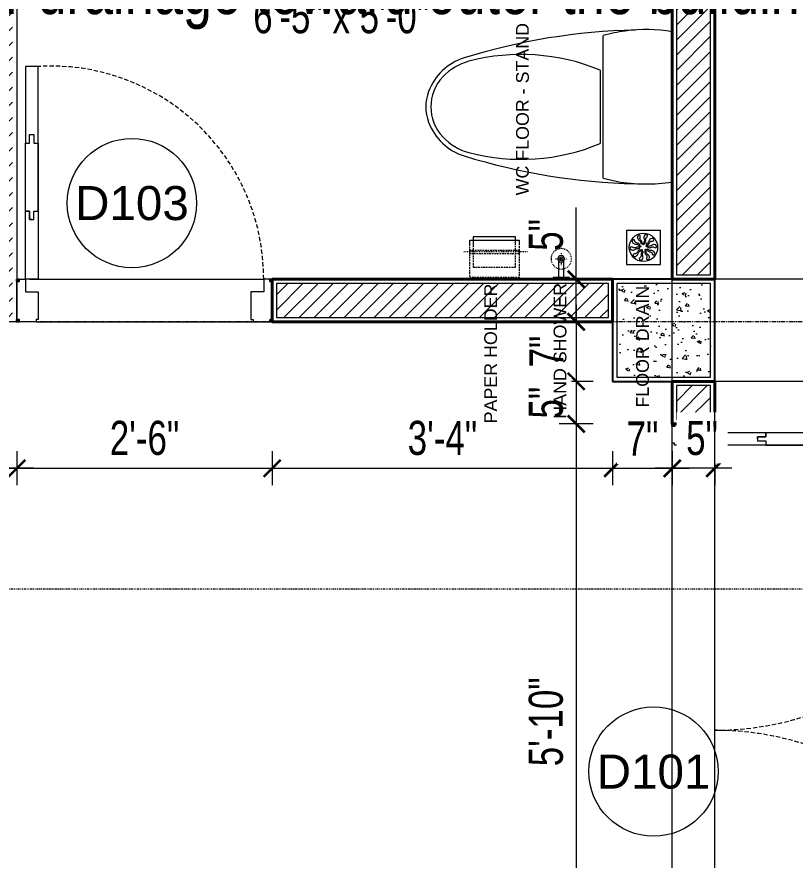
# Model space of a CAD drawing. Header units: inches. Extents: x 735 to 7643, y 526 to 1733.
# Drawn here: x 6987.2 to 7078.7, y 1233.8 to 1332.9 of the extents above; entities that cross this region are included whole.
import ezdxf
from ezdxf.enums import TextEntityAlignment as Align

# ---------------------------------------------------------------- set-up
doc = ezdxf.new("R2010")
doc.units = ezdxf.units.IN
doc.header["$MEASUREMENT"] = 0
for name, pattern in [('ACAD_ISO12W100', [21, 12, -3, 0, -3, 0, -3]), ('CENTER', [2, 1.25, -0.25, 0.25, -0.25]), ('DASH', [0.35, 0.25, -0.1]), ('DASHED', [0.75, 0.5, -0.25]), ('PHANTOMX2', [5, 2.5, -0.5, 0.5, -0.5, 0.5, -0.5])]:
    doc.linetypes.add(name, pattern=pattern)
doc.layers.add('COLLUM', color=1, linetype='Continuous')
doc.layers.add('FREE-TEXT', color=7, linetype='Continuous')
for name, color, linetype, lineweight in [('dim-8', 18, 'Continuous', 15), ('Dimension', 22, 'Continuous', 13), ('DOOR', 115, 'Continuous', 15), ('Elevation Marker', 252, 'Continuous', 15), ('grid', 9, 'Continuous', 13), ('HACTH', 8, 'Continuous', 9), ('I-ANNO-LEGN', 7, 'Continuous', 15), ('I-DOOR-IDEN-N', 7, 'Continuous', 15), ('I-WC----EXST', 7, 'Continuous', 15), ('I-WC----N', 7, 'Continuous', 15), ('Parapet', 6, 'Continuous', 15), ('Plaster Line', 5, 'Continuous', 15), ('Stair', 86, 'Continuous', 18), ('Sunshed', 5, 'Continuous', 15), ('Text-02', 253, 'Continuous', 15), ('wall 05', 3, 'Continuous', 40)]:
    doc.layers.add(name, color=color, linetype=linetype, lineweight=lineweight)
doc.styles.add('Arial', font='arial.ttf')
doc.styles.get("Standard").update_dxf_attribs({"font": 'isocp3.shx'})
doc.styles.add('Swiss721', font='swisscl.ttf')
doc.dimstyles.new('DIM08', dxfattribs={"dimtxt": 8, "dimasz": 4, "dimexe": 4, "dimexo": 0, "dimgap": 3, "dimtad": 1, "dimdec": 1, "dimzin": 3, "dimdsep": 46, "dimlunit": 4, "dimtxsty": 'Swiss721', "dimblk": 'ARCHTICK', "dimcen": 0, "dimdle": 4, "dimclrd": 256, "dimclre": 256, "dimclrt": 256, "dimadec": 0, "dimazin": 0, "dimtfac": 1, "dimtdec": 1, "dimtofl": 0, "dimtmove": 0, "dimatfit": 3, "dimldrblk": 'ARCHTICK', "dimfxl": 4, "dimfxlon": 1, "dimtfill": 1, "dimtolj": 1, "dimtzin": 0, "dimlwd": 9, "dimlwe": 9, "dimarcsym": 0})
doc.dimstyles.get("Standard").update_dxf_attribs({"dimtxt": 2, "dimasz": 3, "dimexe": 2, "dimexo": 2, "dimgap": 1, "dimtad": 0, "dimtih": 1, "dimtoh": 1, "dimdec": 1, "dimzin": 0, "dimdsep": 46, "dimtxsty": 'Standard', "dimcen": 0, "dimclrd": 256, "dimclre": 256, "dimclrt": 256, "dimadec": 1, "dimazin": 0, "dimtfac": 1, "dimtdec": 1, "dimtofl": 0, "dimtmove": 0, "dimatfit": 3, "dimfxl": 1, "dimtolj": 1, "dimtzin": 0, "dimlwd": -1, "dimlwe": -1, "dimarcsym": 0})

# ---------------------------------------------------------------- blocks, each defined once
blk = doc.blocks.new('A$C0AFB10A6')
at = {"layer": 'Defpoints'}
for points in [[(0.25, 72), (0.25, 71.75), (0, 71.75), (0, 72)], [(5, 72), (5, 71.75), (4.75, 71.75), (4.75, 72)], [(0.25, 0), (0.25, 0.25), (0, 0.25), (0, 0)], [(5, 0), (5, 0.25), (4.75, 0.25), (4.75, 0)]]:
    blk.add_lwpolyline(points, close=True, dxfattribs=at)
at = {"layer": 'DOOR'}
for points in [[(5, 71), (3.5, 71), (3.5, 69.5), (0.25, 69.5), (0.25, 69.75), (0, 69.75), (0, 71.75), (0.25, 71.75), (0.25, 72), (4.75, 72), (4.75, 71.75), (5, 71.75), (5, 71)], [(10, 70.25), (10, 70), (11, 70), (11, 69.5), (5, 69.5), (5, 71), (11, 71), (11, 70.5), (10, 70.5), (10, 70.25), (10, 70.5), (11, 70.5), (11, 71), (32, 71), (32, 70.5), (33, 70.5), (33, 70), (32, 70), (32, 69.5), (11, 69.5), (40, 69.5), (40, 70), (35.986, 70.5), (35.986, 71), (32, 71)], [(5, 1), (3.5, 1), (3.5, 2.5), (0.25, 2.5), (0.25, 2.25), (0, 2.25), (0, 0.25), (0.25, 0.25), (0.25, 0), (4.75, 0), (4.75, 0.25), (5, 0.25), (5, 1)], [(10, 1.75), (10, 1.5), (11, 1.5), (11, 1), (5, 1), (5, 2.5), (11, 2.5), (11, 2), (10, 2), (10, 1.75), (10, 2), (11, 2), (11, 2.5), (32, 2.5), (32, 2), (33, 2), (33, 1.5), (32, 1.5), (32, 1), (11, 1), (40, 1), (40, 1.5), (35.986, 2), (35.986, 2.5), (32, 2.5)]]:
    blk.add_lwpolyline(points, dxfattribs=at)
at = {"layer": 'DOOR', "linetype": 'DASHED', "lineweight": 0}
for centre, start, end in [((4.977, 71.058), 270.03801, 357.45308), ((4.977, 0.942), 2.54692, 89.96199)]:
    blk.add_arc(centre, 35.058, start, end, dxfattribs=at)
at = {"layer": 'HACTH', "lineweight": 0, "ltscale": 10}
for p, q in [((5, 1), (5, 71)), ((0, 1.033), (0, 69.75))]:
    blk.add_line(p, q, dxfattribs=at)
blk = doc.blocks.new('_ArchTick')
at = {"color": 0, "linetype": 'ByBlock', "const_width": 0.15}
blk.add_lwpolyline([(-0.5, -0.5), (0.5, 0.5)], dxfattribs=at)
blk = doc.blocks.new('*D285')
at = {"layer": 'Defpoints', "color": 0, "transparency": 16777216}
for p in [(6987.232, 1297.085), (6933.232, 1290.085), (6933.232, 1279.87)]:
    blk.add_point(p, dxfattribs=at)
at = {"layer": 'Dimension', "lineweight": 9, "transparency": 16777216}
for p, q in [((6933.232, 1281.87), (6933.232, 1277.87)), ((6987.232, 1281.87), (6987.232, 1277.87)), ((6989.232, 1279.87), (6931.232, 1279.87))]:
    blk.add_line(p, q, dxfattribs=at)
at = {"layer": 'Dimension', "lineweight": 9, "transparency": 16777216, "xscale": 2, "yscale": 2, "zscale": 2, "rotation": 180}
blk.add_blockref('_ArchTick', (6933.232, 1279.87), dxfattribs=at)
at = {"layer": 'Dimension', "lineweight": 9, "transparency": 16777216, "xscale": 2, "yscale": 2, "zscale": 2}
blk.add_blockref('_ArchTick', (6987.232, 1279.87), dxfattribs=at)
at = {"layer": 'Dimension', "transparency": 16777216, "insert": (6960.232, 1283.418), "char_height": 4, "attachment_point": 5, "style": 'Swiss721', "bg_fill": 3, "box_fill_scale": 1.25, "bg_fill_color": 256, "bg_fill_true_color": 13158600, "bg_fill_transparency": 0}
blk.add_mtext('\\A1;4\'-6"', dxfattribs=at)
blk = doc.blocks.new('*D287')
at = {"layer": 'Defpoints', "color": 0, "transparency": 16777216}
for p in [(6987.232, 1297.085), (7017.232, 1297.085), (7017.232, 1279.87)]:
    blk.add_point(p, dxfattribs=at)
at = {"layer": 'Dimension', "lineweight": 9, "transparency": 16777216}
for p, q in [((6987.232, 1281.87), (6987.232, 1277.87)), ((7017.232, 1281.87), (7017.232, 1277.87)), ((6985.232, 1279.87), (7019.232, 1279.87))]:
    blk.add_line(p, q, dxfattribs=at)
at = {"layer": 'Dimension', "lineweight": 9, "transparency": 16777216, "xscale": 2, "yscale": 2, "zscale": 2, "rotation": 180}
blk.add_blockref('_ArchTick', (6987.232, 1279.87), dxfattribs=at)
at = {"layer": 'Dimension', "lineweight": 9, "transparency": 16777216, "xscale": 2, "yscale": 2, "zscale": 2}
blk.add_blockref('_ArchTick', (7017.232, 1279.87), dxfattribs=at)
at = {"layer": 'Dimension', "transparency": 16777216, "insert": (7002.232, 1283.418), "char_height": 4, "attachment_point": 5, "style": 'Swiss721', "bg_fill": 3, "box_fill_scale": 1.25, "bg_fill_color": 256, "bg_fill_true_color": 13158600, "bg_fill_transparency": 0}
blk.add_mtext('\\A1;2\'-6"', dxfattribs=at)
blk = doc.blocks.new('*D288')
at = {"layer": 'Defpoints', "color": 0, "transparency": 16777216}
for p in [(7017.232, 1297.085), (7057.232, 1290.085), (7057.232, 1279.87)]:
    blk.add_point(p, dxfattribs=at)
at = {"layer": 'Dimension', "lineweight": 9, "transparency": 16777216}
for p, q in [((7017.232, 1281.87), (7017.232, 1277.87)), ((7057.232, 1281.87), (7057.232, 1277.87)), ((7015.232, 1279.87), (7059.232, 1279.87))]:
    blk.add_line(p, q, dxfattribs=at)
at = {"layer": 'Dimension', "lineweight": 9, "transparency": 16777216, "xscale": 2, "yscale": 2, "zscale": 2, "rotation": 180}
blk.add_blockref('_ArchTick', (7017.232, 1279.87), dxfattribs=at)
at = {"layer": 'Dimension', "lineweight": 9, "transparency": 16777216, "xscale": 2, "yscale": 2, "zscale": 2}
blk.add_blockref('_ArchTick', (7057.232, 1279.87), dxfattribs=at)
at = {"layer": 'Dimension', "transparency": 16777216, "insert": (7037.232, 1283.418), "char_height": 4, "attachment_point": 5, "style": 'Swiss721', "bg_fill": 3, "box_fill_scale": 1.25, "bg_fill_color": 256, "bg_fill_true_color": 13158600, "bg_fill_transparency": 0}
blk.add_mtext('\\A1;3\'-4"', dxfattribs=at)
blk = doc.blocks.new('*D289')
at = {"layer": 'Defpoints', "color": 0, "transparency": 16777216}
for p in [(7069.232, 1290.085), (7064.232, 1285.085), (7064.232, 1279.87)]:
    blk.add_point(p, dxfattribs=at)
at = {"layer": 'Dimension', "lineweight": 9, "transparency": 16777216}
for p, q in [((7064.232, 1281.87), (7064.232, 1277.87)), ((7069.232, 1281.87), (7069.232, 1277.87)), ((7071.232, 1279.87), (7062.232, 1279.87))]:
    blk.add_line(p, q, dxfattribs=at)
at = {"layer": 'Dimension', "lineweight": 9, "transparency": 16777216, "xscale": 2, "yscale": 2, "zscale": 2, "rotation": 180}
blk.add_blockref('_ArchTick', (7064.232, 1279.87), dxfattribs=at)
at = {"layer": 'Dimension', "lineweight": 9, "transparency": 16777216, "xscale": 2, "yscale": 2, "zscale": 2}
blk.add_blockref('_ArchTick', (7069.232, 1279.87), dxfattribs=at)
at = {"layer": 'Dimension', "transparency": 16777216, "insert": (7067.732, 1283.41), "char_height": 4, "attachment_point": 5, "style": 'Swiss721', "bg_fill": 3, "box_fill_scale": 1.25, "bg_fill_color": 256, "bg_fill_true_color": 13158600, "bg_fill_transparency": 0}
blk.add_mtext('\\A1;5"', dxfattribs=at)
blk = doc.blocks.new('*D290')
at = {"layer": 'Defpoints', "color": 0, "transparency": 16777216}
for p in [(7055.417, 1302.085), (7052.95, 1297.085), (7055.417, 1297.085)]:
    blk.add_point(p, dxfattribs=at)
at = {"layer": 'Dimension', "lineweight": 9, "transparency": 16777216}
for p, q in [((7052.95, 1302.085), (7052.95, 1310.503)), ((7052.95, 1297.085), (7052.95, 1304.085)), ((7054.95, 1302.085), (7050.95, 1302.085)), ((7054.95, 1297.085), (7050.95, 1297.085))]:
    blk.add_line(p, q, dxfattribs=at)
at = {"layer": 'Dimension', "lineweight": 9, "transparency": 16777216, "xscale": 2, "yscale": 2, "zscale": 2}
for p, rotation in [((7052.95, 1302.085), 90), ((7052.95, 1297.085), 270)]:
    blk.add_blockref('_ArchTick', p, dxfattribs=dict(at, rotation=rotation))
at = {"layer": 'Dimension', "transparency": 16777216, "insert": (7049.409, 1307.294), "char_height": 4, "attachment_point": 5, "rotation": 90, "style": 'Swiss721', "bg_fill": 3, "box_fill_scale": 1.25, "bg_fill_color": 256, "bg_fill_true_color": 13158600, "bg_fill_transparency": 0}
blk.add_mtext('\\A1;5"', dxfattribs=at)
blk = doc.blocks.new('*D291')
at = {"layer": 'Defpoints', "color": 0, "transparency": 16777216}
for p in [(7055.417, 1297.085), (7052.95, 1290.085), (7057.232, 1290.085)]:
    blk.add_point(p, dxfattribs=at)
at = {"layer": 'Dimension', "lineweight": 9, "transparency": 16777216}
for p, q in [((7052.95, 1299.085), (7052.95, 1288.085)), ((7054.95, 1297.085), (7050.95, 1297.085)), ((7054.95, 1290.085), (7050.95, 1290.085))]:
    blk.add_line(p, q, dxfattribs=at)
at = {"layer": 'Dimension', "lineweight": 9, "transparency": 16777216, "xscale": 2, "yscale": 2, "zscale": 2}
for p, rotation in [((7052.95, 1297.085), 90), ((7052.95, 1290.085), 270)]:
    blk.add_blockref('_ArchTick', p, dxfattribs=dict(at, rotation=rotation))
at = {"layer": 'Dimension', "transparency": 16777216, "insert": (7049.45, 1293.585), "char_height": 4, "attachment_point": 5, "rotation": 90, "style": 'Swiss721', "bg_fill": 3, "box_fill_scale": 1.25, "bg_fill_color": 256, "bg_fill_true_color": 13158600, "bg_fill_transparency": 0}
blk.add_mtext('\\A1;7"', dxfattribs=at)
blk = doc.blocks.new('*D292')
at = {"layer": 'Defpoints', "color": 0, "transparency": 16777216}
for p in [(7057.232, 1290.085), (7052.95, 1285.085), (7064.232, 1285.085)]:
    blk.add_point(p, dxfattribs=at)
at = {"layer": 'Dimension', "lineweight": 9, "transparency": 16777216}
for p, q in [((7052.95, 1292.085), (7052.95, 1283.085)), ((7054.95, 1290.085), (7050.95, 1290.085)), ((7054.95, 1285.085), (7050.95, 1285.085))]:
    blk.add_line(p, q, dxfattribs=at)
at = {"layer": 'Dimension', "lineweight": 9, "transparency": 16777216, "xscale": 2, "yscale": 2, "zscale": 2}
for p, rotation in [((7052.95, 1290.085), 90), ((7052.95, 1285.085), 270)]:
    blk.add_blockref('_ArchTick', p, dxfattribs=dict(at, rotation=rotation))
at = {"layer": 'Dimension', "transparency": 16777216, "insert": (7049.409, 1287.585), "char_height": 4, "attachment_point": 5, "rotation": 90, "style": 'Swiss721', "bg_fill": 3, "box_fill_scale": 1.25, "bg_fill_color": 256, "bg_fill_true_color": 13158600, "bg_fill_transparency": 0}
blk.add_mtext('\\A1;5"', dxfattribs=at)
blk = doc.blocks.new('*D293')
at = {"layer": 'Defpoints', "color": 0, "transparency": 16777216}
for p in [(7064.232, 1285.085), (7052.95, 1215.085), (7064.232, 1215.085)]:
    blk.add_point(p, dxfattribs=at)
at = {"layer": 'Dimension', "lineweight": 9, "transparency": 16777216}
for p, q in [((7052.95, 1287.085), (7052.95, 1213.085)), ((7054.95, 1285.085), (7050.95, 1285.085)), ((7054.95, 1215.085), (7050.95, 1215.085))]:
    blk.add_line(p, q, dxfattribs=at)
at = {"layer": 'Dimension', "lineweight": 9, "transparency": 16777216, "xscale": 2, "yscale": 2, "zscale": 2}
for p, rotation in [((7052.95, 1285.085), 90), ((7052.95, 1215.085), 270)]:
    blk.add_blockref('_ArchTick', p, dxfattribs=dict(at, rotation=rotation))
at = {"layer": 'Dimension', "transparency": 16777216, "insert": (7049.401, 1250.085), "char_height": 4, "attachment_point": 5, "rotation": 90, "style": 'Swiss721', "bg_fill": 3, "box_fill_scale": 1.25, "bg_fill_color": 256, "bg_fill_true_color": 13158600, "bg_fill_transparency": 0}
blk.add_mtext('\\A1;5\'-10"', dxfattribs=at)
blk = doc.blocks.new('wall&door')
at = {"color": 0, "linetype": 'ByBlock', "lineweight": -2}
blk.add_circle((0, 0), 3.039, dxfattribs=at)
at = {"color": 0, "linetype": 'ByBlock', "lineweight": -2, "ltscale": 25.4, "style": 'Arial'}
blk.add_attdef('PT1', text='', height=1.6, dxfattribs=at).set_placement((0, 0), align=Align.MIDDLE_CENTER)
blk = doc.blocks.new('$plan$00000388')
for p, q in [((-202.5, -209.5), (-202.5, 209.5)), ((0, -220.8), (0, 220.8)), ((-211.8, 107.7), (-211.8, -107.7))]:
    blk.add_line(p, q)
blk.add_lwpolyline([(-202.5, -209.5), (-151.6, -220.9), (-102.2, -226.4), (-50.2, -226.4), (0, -220.8)])
for centre, radius, start, end in [((-70.5, -1596.9), 1822.9, 91.2224, 107.2477), ((-76.2, -236.2), 463.3, 80.5377, 97.7399), ((-76.2, -236.2), 463.3, 97.7399, 105.822), ((-443.4, -448.2), 602.2, 67.3737, 104.7786), ((-562.5, -12.2), 163.6, 107.2477, 159.5476), ((-555.5, -23.3), 162.7, 104.7786, 136.8543), ((-580.4, 0), 128.7, 136.8543, 223.1457), ((-595.2, 0), 128.7, 159.5476, 200.4524), ((-562.5, 12.2), 163.6, 200.4524, 252.7523), ((-555.5, 23.3), 162.7, 223.1457, 255.2214), ((-443.4, 448.2), 602.2, 255.2214, 292.6263), ((-70.5, 1596.9), 1822.9, 252.7523, 268.7776)]:
    blk.add_arc(centre, radius, start, end)
blk = doc.blocks.new('typical king$0$5767 PAPER HOLDER')
at = {"color": 0, "linetype": 'CENTER', "lineweight": -2, "ltscale": 0.5}
blk.add_line((80, 97.5), (80, -92.5), dxfattribs=at)
at = {"color": 0, "linetype": 'DASHED', "lineweight": -2, "ltscale": 10, "flags": 128}
for points in [[(5, 52.5), (0, 52.5), (0, -52.5), (5, -52.5)], [(97, 72.5), (5, 72.5), (5, -72.5), (100, -72.5)]]:
    blk.add_lwpolyline(points, dxfattribs=at)
at = {"color": 0, "linetype": 'DASHED', "lineweight": -2, "ltscale": 10}
blk.add_lwpolyline([(100, -62.5), (35, -62.5), (35, 62.5), (97, 62.5)], dxfattribs=at)
blk.add_lwpolyline([(75, -72.5), (85, -72.5), (85, 72.5), (75, 72.5)], close=True, dxfattribs=at)
at = {"color": 0, "linetype": 'ByBlock', "lineweight": -2, "flags": 128}
blk.add_lwpolyline([(100, -72.5), (115, -72.5), (115, 72.5), (100, 72.5)], dxfattribs=at)
at = {"color": 0, "linetype": 'ByBlock', "lineweight": -2}
blk.add_lwpolyline([(100, 62.5), (125, 62.5), (125, -62.5), (100, -62.5)], dxfattribs=at)
blk = doc.blocks.new('floor drain 01')
at = {"color": 0}
blk.add_lwpolyline([(-10, -10), (90, -10), (90, 90), (-10, 90)], close=True, dxfattribs=at)
for points in [[(34.8, 77.8, 0.191053), (32, 71.8, 0.194336), (34.6, 63.4, -0.272606), (36.5, 54.8, 1.040732), (40.4, 53.4, 0.091346), (40.8, 55, 0.160783), (39.1, 63.7, -0.323658), (40.7, 72.4, 0.91079)], [(2.5, 46.7, 0.191053), (7.2, 42.2, 0.194336), (16.1, 42.1, -0.272606), (24.9, 41.2, 1.040732), (27.4, 44.5, 0.091346), (26, 45.4, 0.160783), (17.2, 46.5, -0.323658), (9.4, 50.7, 0.91079)], [(13.6, 67.5, 0.191053), (14.8, 61, 0.194336), (21.9, 55.7, -0.272606), (28.5, 49.9, 1.040732), (32.5, 51, 0.091346), (31.8, 52.6, 0.160783), (25.3, 58.6, -0.323658), (21.5, 66.6, 0.91079)], [(58, 73.6, 0.191053), (52.2, 70.5, 0.194336), (49.4, 62.1, -0.272606), (45.9, 54, 1.040732), (48.2, 50.6, 0.091346), (49.4, 51.6, 0.160783), (53.2, 59.7, -0.323658), (59.6, 65.8, 0.91079)], [(74.3, 56.6, 0.191053), (67.8, 57.5, 0.194336), (60.6, 52.3, -0.272606), (53, 47.9, 1.040732), (52.8, 43.8, 0.091346), (54.5, 43.9, 0.160783), (62.3, 48.2, -0.323658), (71, 49.3, 0.91079)], [(5.7, 23.4, 0.191053), (12.2, 22.5, 0.194336), (19.4, 27.7, -0.272606), (27, 32.1, 1.040732), (27.2, 36.2, 0.091346), (25.5, 36.1, 0.160783), (17.7, 31.8, -0.323658), (9, 30.7, 0.91079)], [(22, 6.4, 0.191053), (27.8, 9.5, 0.194336), (30.6, 17.9, -0.272606), (34.1, 26, 1.040732), (31.8, 29.4, 0.091346), (30.6, 28.4, 0.160783), (26.8, 20.3, -0.323658), (20.4, 14.2, 0.91079)], [(45.2, 2.2, 0.191053), (48, 8.2, 0.194336), (45.4, 16.6, -0.272606), (43.5, 25.2, 1.040732), (39.6, 26.6, 0.091346), (39.2, 25, 0.160783), (40.9, 16.3, -0.323658), (39.3, 7.6, 0.91079)], [(66.4, 12.5, 0.191053), (65.2, 19, 0.194336), (58.1, 24.3, -0.272606), (51.5, 30.1, 1.040732), (47.5, 29, 0.091346), (48.2, 27.4, 0.160783), (54.7, 21.4, -0.323658), (58.5, 13.4, 0.91079)], [(77.5, 33.3, 0.191053), (72.8, 37.8, 0.194336), (63.9, 37.9, -0.272606), (55.1, 38.8, 1.040732), (52.6, 35.5, 0.091346), (54, 34.6, 0.160783), (62.8, 33.5, -0.323658), (70.6, 29.3, 0.91079)]]:
    blk.add_lwpolyline(points, format="xyb", close=True, dxfattribs=at)
for centre, radius in [((40, 40), 41.7), ((42.5, 49.3), 1.83), ((31.9, 45.2), 1.83), ((32.5, 33.9), 1.83), ((43.5, 31), 1.83), ((49.6, 40.5), 1.83)]:
    blk.add_circle(centre, radius, dxfattribs=at)
blk = doc.blocks.new('h')
at = {"layer": 'I-WC----N', "color": 252, "linetype": 'CENTER', "ltscale": 0.2}
for p, q in [((544297.4, -25836.8), (544297.4, -25800.9)), ((544280.5, -25819.8), (544314.2, -25819.8))]:
    blk.add_line(p, q, dxfattribs=at)
at = {"layer": 'I-WC----N'}
blk.add_lwpolyline([(544273, -25759.8), (544321, -25759.8), (544321, -25764.8), (544273, -25764.8)], close=True, dxfattribs=at)
blk.add_lwpolyline([(544289, -25813.8), (544289, -25764.8), (544305, -25764.8), (544305, -25813.8)], dxfattribs=at)
at = {"layer": 'I-WC----N', "linetype": 'DASH', "ltscale": 5}
blk.add_circle((544297.4, -25819.8), 30, dxfattribs=at)
at = {"layer": 'I-WC----N'}
for centre, radius in [((544297, -25819.8), 10), ((544297.4, -25819.8), 5)]:
    blk.add_circle(centre, radius, dxfattribs=at)
blk = doc.blocks.new('*D354')
at = {"layer": 'Defpoints', "color": 0, "transparency": 16777216}
for p in [(7057.232, 1290.085), (7064.232, 1285.085), (7064.232, 1279.87)]:
    blk.add_point(p, dxfattribs=at)
at = {"layer": 'Dimension', "lineweight": 9, "transparency": 16777216}
for p, q in [((7057.232, 1281.87), (7057.232, 1277.87)), ((7064.232, 1281.87), (7064.232, 1277.87)), ((7055.232, 1279.87), (7066.232, 1279.87))]:
    blk.add_line(p, q, dxfattribs=at)
at = {"layer": 'Dimension', "lineweight": 9, "transparency": 16777216, "xscale": 2, "yscale": 2, "zscale": 2, "rotation": 180}
blk.add_blockref('_ArchTick', (7057.232, 1279.87), dxfattribs=at)
at = {"layer": 'Dimension', "lineweight": 9, "transparency": 16777216, "xscale": 2, "yscale": 2, "zscale": 2}
blk.add_blockref('_ArchTick', (7064.232, 1279.87), dxfattribs=at)
at = {"layer": 'Dimension', "transparency": 16777216, "insert": (7060.732, 1283.37), "char_height": 4, "attachment_point": 5, "style": 'Swiss721', "bg_fill": 3, "box_fill_scale": 1.25, "bg_fill_color": 256, "bg_fill_true_color": 13158600, "bg_fill_transparency": 0}
blk.add_mtext('\\A1;7"', dxfattribs=at)
blk = doc.blocks.new('*D515')
at = {"layer": 'Defpoints', "color": 0, "transparency": 16777216}
for p in [(5953.802, 1387.63), (5952.181, 1210.863), (7146.968, 1199.905)]:
    blk.add_point(p, dxfattribs=at)
at = {"layer": 'FREE-TEXT', "transparency": 16777216}
for p, q in [((5952.199, 1212.863), (5953.821, 1389.63)), ((5956.802, 1387.603), (6527.722, 1382.367)), ((7145.589, 1376.7), (6574.669, 1381.936)), ((7146.986, 1201.905), (7148.608, 1378.672))]:
    blk.add_line(p, q, dxfattribs=at)
for points in [[(5956.807, 1388.103), (5956.797, 1387.103), (5953.802, 1387.63)], [(7145.594, 1377.2), (7145.585, 1376.2), (7148.589, 1376.672)]]:
    blk.add_solid(points, dxfattribs=at)
at = {"layer": 'FREE-TEXT', "transparency": 16777216, "insert": (6551.196, 1382.151), "char_height": 10, "attachment_point": 5, "rotation": 359.47454}
blk.add_mtext('\\A1;99\'-6.8"', dxfattribs=at)

msp = doc.modelspace()

# ---------------------------------------------------------------- hatches: boundary and pattern name
at = {"layer": 'HACTH', "lineweight": 0}
h = msp.add_hatch(dxfattribs=at)
h.set_pattern_fill('ANSI31', color=256, scale=10, style=0)
h.set_pattern_definition([(45, (-133166.8189, -170516.1327), (-0.8838834765, 0.8838834765), [])])
h.paths.add_polyline_path([(7064.732, 1289.585), (7064.732, 1285.585), (7068.732, 1285.585), (7068.732, 1289.585)])
h.paths.add_polyline_path([(7068.732, 1354.585), (7064.732, 1354.585), (7064.732, 1302.585), (7068.732, 1302.585)])
h.paths.add_polyline_path([(7056.732, 1362.585), (7056.732, 1366.585), (7037.732, 1366.585), (7037.732, 1362.585)])
h.paths.add_polyline_path([(6987.732, 1366.585), (6987.732, 1362.585), (7006.732, 1362.585), (7006.732, 1366.585)])
h.paths.add_polyline_path([(6986.732, 1354.585), (6982.732, 1354.585), (6982.732, 1301.585), (6933.732, 1301.585), (6933.732, 1297.585), (6986.732, 1297.585)])
h = msp.add_hatch(dxfattribs=at)
h.set_pattern_fill('AR-CONC', color=256, scale=0.5, style=0)
h.set_pattern_definition([(50, (-128527.9797, -171581.2456), (3.586300913, -0.313760675), [0.375, -4.125]), (355, (-128527.9797, -171581.2456), (-0.69375667, 3.76096067), [0.3, -3.3]), (100.4514, (-128527.681, -171581.2717), (2.89254691, 3.44719771), [0.31870095, -3.50571056]), (46.1842, (-128527.9797, -171580.2456), (5.33620524, -0.82759507), [0.5625, -6.1875]), (96.6356, (-128527.535, -171580.3145), (4.67331353, 4.87058935), [0.47805144, -5.258565]), (351.1842, (-128527.9797, -171580.2456), (4.67330973, 4.870593), [0.45, -4.95]), (21, (-128527.4797, -171580.4956), (2.98453526, -2.013094453), [0.375, -4.125]), (326, (-128527.4797, -171580.4956), (1.21657666, 3.625750225), [0.3, -3.3]), (71.4514, (-128527.231, -171580.6633), (4.201113143, 1.612652484), [0.31870095, -3.50571056]), (37.5, (-128527.9797, -171581.2456), (0.0607992766, 1.664469269), [0, -3.26, 0, -3.35, 0, -3.3125]), (7.5, (-128527.9797, -171581.2456), (1.315347687, 1.97205856), [0, -1.91, 0, -3.185, 0, -1.2625]), (327.5, (-128529.0947, -171581.2456), (2.669112181, -0.112774359), [0, -1.25, 0, -3.9, 0, -5.175]), (317.5, (-128529.5947, -171581.2456), (2.915930847, 0.500524912), [0, -1.625, 0, -2.59, 0, -3.675])])
h.paths.add_polyline_path([(7057.732, 1290.585), (7068.732, 1290.585), (7068.732, 1301.585), (7057.732, 1301.585)])

# ---------------------------------------------------------------- linework, layer by layer
at = {"layer": 'COLLUM', "linetype": 'Continuous', "ltscale": 10}
msp.add_lwpolyline([(7057.232, 1290.085), (7069.232, 1290.085), (7069.232, 1302.085), (7057.232, 1302.085)], close=True, dxfattribs=at)
at = {"layer": 'Defpoints'}
for points in [[(6987.232, 1302.085), (6987.482, 1302.085), (6987.482, 1301.835), (6987.232, 1301.835)], [(7016.982, 1302.085), (7017.232, 1302.085), (7017.232, 1301.835), (7016.982, 1301.835)], [(7016.982, 1302.085), (7017.232, 1302.085), (7017.232, 1301.835), (7016.982, 1301.835)]]:
    msp.add_lwpolyline(points, close=True, dxfattribs=at)
at = {"layer": 'DOOR'}
msp.add_lwpolyline([(6988.982, 1309.085), (6989.232, 1309.085), (6989.232, 1310.085), (6989.732, 1310.085), (6989.732, 1302.085), (6988.232, 1302.085), (6988.232, 1310.085), (6988.732, 1310.085), (6988.732, 1309.085), (6988.982, 1309.085), (6988.732, 1309.085), (6988.732, 1310.085), (6988.232, 1310.085), (6988.232, 1318.085), (6988.732, 1318.085), (6988.732, 1319.085), (6989.232, 1319.085), (6989.232, 1318.085), (6989.732, 1318.085), (6989.732, 1310.085), (6989.732, 1327.085), (6988.232, 1327.085), (6988.232, 1318.085)], dxfattribs=at)
at = {"layer": 'DOOR', "linetype": 'DASHED'}
msp.add_arc((6991.264, 1302.164), 24.968, 359.81918, 93.5175, dxfattribs=at)
at = {"layer": 'grid', "linetype": 'PHANTOMX2', "ltscale": 0.2}
for points in [[(7064.232, 955.143), (7064.232, 1392.031)], [(7114.461, 1297.085), (6238.646, 1297.085)]]:
    msp.add_lwpolyline(points, dxfattribs=at)
at = {"layer": 'HACTH', "ltscale": 10}
msp.add_line((6988.732, 1302.085), (7016.232, 1302.085), dxfattribs=at)
at = {"layer": 'Plaster Line'}
for points in [[(7068.732, 1354.585), (7064.732, 1354.585), (7064.732, 1302.585), (7068.732, 1302.585)], [(7057.732, 1290.585), (7068.732, 1290.585), (7068.732, 1301.585), (7057.732, 1301.585)], [(7068.732, 1289.585), (7064.732, 1289.585), (7064.732, 1285.585), (7068.732, 1285.585)]]:
    msp.add_lwpolyline(points, close=True, dxfattribs=at)
at = {"layer": 'Sunshed', "linetype": 'DASH'}
msp.add_lwpolyline([(7069.232, 1200.085), (7117.232, 1200.085), (7117.232, 1302.085), (7069.232, 1302.085)], dxfattribs=at)
at = {"layer": 'wall 05'}
for points in [[(7069.232, 1355.085), (7064.232, 1355.085), (7064.232, 1302.085), (7069.232, 1302.085), (7069.232, 1355.085)], [(7069.232, 1290.085), (7064.232, 1290.085), (7064.232, 1285.085), (7069.232, 1285.085)]]:
    msp.add_lwpolyline(points, close=True, dxfattribs=at)

# ---------------------------------------------------------------- block references
at = {"layer": 'HACTH', "lineweight": 0, "ltscale": 10}
msp.add_blockref('A$C0AFB10A6', (7064.232, 1213.085), dxfattribs=at)
at = {"layer": 'I-DOOR-IDEN-N'}
ref = msp.add_blockref('wall&door', (7000.755, 1311.035), dxfattribs=dict(at, xscale=2.5, yscale=2.5, zscale=2.5))
ref.add_attrib('PT1', 'D103', dxfattribs={"layer": '0', "color": 7, "linetype": 'ByBlock', "lineweight": -2, "ltscale": 25.4, "height": 4, "style": 'Arial'}).set_placement((7000.755, 1311.035), align=Align.MIDDLE_CENTER)
at = {"layer": 'I-WC----EXST', "xscale": 0.0400000000372529, "yscale": 0.0400000000372529, "zscale": 0.0400000000372529}
msp.add_blockref('$plan$00000388', (7064.232, 1322.335), dxfattribs=at)
at = {"layer": 'I-WC----N', "xscale": 0.03999999997904524, "yscale": 0.03999999997904524, "zscale": 0.03999999997904524, "rotation": 90}
msp.add_blockref('floor drain 01', (7062.449, 1304.228), dxfattribs=at)

# ---------------------------------------------------------------- texts
at = {"layer": 'dim-8', "linetype": 'Continuous', "ltscale": 10, "insert": (7025.337, 1336.293), "char_height": 4, "attachment_point": 5, "style": 'Swiss721'}
msp.add_mtext('\\A1;TOILET\\P6\'-5" x 5\'-0"', dxfattribs=at)
at = {"layer": 'I-ANNO-LEGN', "insert": (7047.402, 1322.066), "char_height": 1.5, "width": 20, "attachment_point": 8, "rotation": 90, "style": 'Arial'}
msp.add_mtext('WC FLOOR - STAND', dxfattribs=at)
at = {"layer": 'Text-02', "insert": (6971.526, 1339.242), "char_height": 6, "width": 147.72953, "attachment_point": 1, "style": 'Swiss721'}
msp.add_mtext('Water drainage toward outer the building', dxfattribs=at)

# ---------------------------------------------------------------- next in the draw order: dimensions: what is measured, and where the dimension line sits
at = {"layer": 'Dimension'}
dim = msp.add_linear_dim(base=(6933.232, 1279.87), p1=(6987.232, 1297.085), p2=(6933.232, 1290.085), dimstyle='DIM08', override={"dimscale": 0.5, "dimarcsym": 2}, dxfattribs=at)
dim.commit()
dim.dimension.update_dxf_attribs({"geometry": '*D285', "text_midpoint": (6960.232, 1283.418)})
dim = msp.add_linear_dim(base=(7064.232, 1279.87), p1=(7069.232, 1290.085), p2=(7064.232, 1285.085), dimstyle='DIM08', override={"dimscale": 0.5, "dimarcsym": 2}, dxfattribs=at)
dim.commit()
dim.dimension.update_dxf_attribs({"geometry": '*D289', "text_midpoint": (7067.732, 1279.87), "dimtype": 160})

# ---------------------------------------------------------------- next in the draw order: linework, layer by layer
at = {"layer": 'Stair', "linetype": 'Continuous', "ltscale": 10}
for points in [[(7069.242, 1205.085), (7093.242, 1205.085), (7093.242, 1302.085), (7069.232, 1302.085)], [(7069.242, 1205.085), (7105.242, 1205.085), (7105.242, 1302.085), (7069.232, 1302.085)], [(7069.242, 1205.085), (7069.242, 1205.085), (7081.242, 1205.085), (7081.242, 1290.085), (7081.242, 1290.085), (7069.232, 1290.085)]]:
    msp.add_lwpolyline(points, dxfattribs=at)

# ---------------------------------------------------------------- next in the draw order: dimensions: what is measured, and where the dimension line sits
at = {"layer": 'Dimension'}
dim = msp.add_linear_dim(base=(7017.232, 1279.87), p1=(6987.232, 1297.085), p2=(7017.232, 1297.085), angle=180, dimstyle='DIM08', override={"dimscale": 0.5, "dimarcsym": 2}, dxfattribs=at)
dim.commit()
dim.dimension.update_dxf_attribs({"geometry": '*D287', "text_midpoint": (7002.232, 1283.418)})

# ---------------------------------------------------------------- next in the draw order: linework, layer by layer
at = {"layer": 'Defpoints'}
msp.add_lwpolyline([(6987.232, 1297.335), (6987.482, 1297.335), (6987.482, 1297.085), (6987.232, 1297.085)], close=True, dxfattribs=at)
at = {"layer": 'DOOR'}
msp.add_lwpolyline([(6988.232, 1302.085), (6988.232, 1300.585), (6989.732, 1300.585), (6989.732, 1297.335), (6989.482, 1297.335), (6989.482, 1297.085), (6987.482, 1297.085), (6987.482, 1297.335), (6987.232, 1297.335), (6987.232, 1301.835), (6987.482, 1301.835), (6987.482, 1302.085), (6988.232, 1302.085)], dxfattribs=at)

# ---------------------------------------------------------------- next in the draw order: dimensions: what is measured, and where the dimension line sits
at = {"layer": 'Dimension'}
dim = msp.add_linear_dim(base=(7057.232, 1279.87), p1=(7017.232, 1297.085), p2=(7057.232, 1290.085), angle=180, dimstyle='DIM08', override={"dimscale": 0.5, "dimarcsym": 2}, dxfattribs=at)
dim.commit()
dim.dimension.update_dxf_attribs({"geometry": '*D288', "text_midpoint": (7037.232, 1283.418)})

# ---------------------------------------------------------------- next in the draw order: linework, layer by layer
at = {"layer": 'Defpoints'}
msp.add_lwpolyline([(7016.982, 1297.335), (7017.232, 1297.335), (7017.232, 1297.085), (7016.982, 1297.085)], close=True, dxfattribs=at)
at = {"layer": 'DOOR'}
msp.add_lwpolyline([(7016.232, 1302.085), (7016.232, 1300.585), (7014.732, 1300.585), (7014.732, 1297.335), (7014.982, 1297.335), (7014.982, 1297.085), (7016.982, 1297.085), (7016.982, 1297.335), (7017.232, 1297.335), (7017.232, 1301.835), (7016.982, 1301.835), (7016.982, 1302.085), (7016.232, 1302.085)], dxfattribs=at)
at = {"layer": 'HACTH', "ltscale": 10}
msp.add_line((6989.482, 1297.085), (7014.982, 1297.085), dxfattribs=at)

# ---------------------------------------------------------------- next in the draw order: texts
at = {"layer": 'I-ANNO-LEGN', "insert": (7043.665, 1285.15), "char_height": 1.5, "width": 28.73539, "attachment_point": 7, "rotation": 90, "style": 'Arial'}
msp.add_mtext('PAPER HOLDER', dxfattribs=at)

# ---------------------------------------------------------------- next in the draw order: dimensions: what is measured, and where the dimension line sits
at = {"layer": 'Dimension'}
dim = msp.add_linear_dim(base=(7052.95, 1297.085), p1=(7055.417, 1302.085), p2=(7055.417, 1297.085), angle=90, dimstyle='DIM08', override={"dimscale": 0.5, "dimarcsym": 2}, dxfattribs=at)
dim.commit()
dim.dimension.update_dxf_attribs({"geometry": '*D290', "text_midpoint": (7052.95, 1307.294), "dimtype": 160})

# ---------------------------------------------------------------- next in the draw order: block references
at = {"layer": 'I-WC----N', "extrusion": (0, 0, -1), "xscale": 0.03999999997904524, "yscale": 0.03999999997904524, "zscale": 0.03999999997904524, "rotation": 90}
msp.add_blockref('typical king$0$5767 PAPER HOLDER', (-7043.333, 1302.085), dxfattribs=at)
at = {"layer": 'I-WC----N', "xscale": -0.03999999997904524, "yscale": 0.03999999997904524, "zscale": 0.04, "rotation": 180}
msp.add_blockref('h', (-14720.698, 271.691), dxfattribs=at)

# ---------------------------------------------------------------- next in the draw order: dimensions: what is measured, and where the dimension line sits
at = {"layer": 'Dimension'}
dim = msp.add_linear_dim(base=(7052.95, 1290.085), p1=(7055.417, 1297.085), p2=(7057.232, 1290.085), angle=90, dimstyle='DIM08', override={"dimscale": 0.5, "dimarcsym": 2}, dxfattribs=at)
dim.commit()
dim.dimension.update_dxf_attribs({"geometry": '*D291', "text_midpoint": (7049.45, 1293.585)})

# ---------------------------------------------------------------- next in the draw order: hatches: boundary and pattern name
at = {"layer": 'HACTH', "lineweight": 0}
h = msp.add_hatch(dxfattribs=at)
h.set_pattern_fill('ANSI31', color=256, scale=10, style=0)
h.set_pattern_definition([(45, (-134374.0646, -170520.1327), (-0.8838834765, 0.8838834765), [])])
h.paths.add_polyline_path([(7056.732, 1297.585), (7056.732, 1301.585), (7017.732, 1301.585), (7017.732, 1297.585)])

# ---------------------------------------------------------------- next in the draw order: linework, layer by layer
at = {"layer": 'Plaster Line'}
msp.add_lwpolyline([(7056.732, 1301.585), (7017.732, 1301.585), (7017.732, 1297.585), (7056.732, 1297.585)], close=True, dxfattribs=at)
at = {"layer": 'wall 05'}
msp.add_lwpolyline([(7057.232, 1302.085), (7017.232, 1302.085), (7017.232, 1297.085), (7057.232, 1297.085)], close=True, dxfattribs=at)

# ---------------------------------------------------------------- next in the draw order: dimensions: what is measured, and where the dimension line sits
at = {"layer": 'Dimension'}
dim = msp.add_linear_dim(base=(7052.95, 1285.085), p1=(7057.232, 1290.085), p2=(7064.232, 1285.085), angle=90, dimstyle='DIM08', override={"dimscale": 0.5, "dimarcsym": 2}, dxfattribs=at)
dim.commit()
dim.dimension.update_dxf_attribs({"geometry": '*D292', "text_midpoint": (7052.95, 1287.585), "dimtype": 160})

# ---------------------------------------------------------------- next in the draw order: dimensions: what is measured, and where the dimension line sits
dim = msp.add_linear_dim(base=(7052.95, 1215.085), p1=(7064.232, 1285.085), p2=(7064.232, 1215.085), angle=90, dimstyle='DIM08', override={"dimscale": 0.5, "dimarcsym": 2}, dxfattribs=at)
dim.commit()
dim.dimension.update_dxf_attribs({"geometry": '*D293', "text_midpoint": (7049.401, 1250.085)})

# ---------------------------------------------------------------- next in the draw order: linework, layer by layer
at = {"layer": 'Elevation Marker', "linetype": 'ACAD_ISO12W100', "ltscale": 0.02}
msp.add_line((7118.527, 1265.678), (6246.916, 1265.678), dxfattribs=at)
at = {"layer": 'Parapet'}
for points in [[(6261.232, 974.085), (7069.232, 974.085), (7069.232, 1367.085), (6982.232, 1367.085), (6982.232, 1302.085), (6261.232, 1302.085)], [(6266.232, 979.085), (7064.232, 979.085), (7064.232, 1362.085), (6987.232, 1362.085), (6987.232, 1297.085), (6266.232, 1297.085)]]:
    msp.add_lwpolyline(points, close=True, dxfattribs=at)

# ---------------------------------------------------------------- next in the draw order: block references
at = {"layer": 'I-DOOR-IDEN-N'}
ref = msp.add_blockref('wall&door', (7062.037, 1244.235), dxfattribs=dict(at, xscale=2.5, yscale=2.5, zscale=2.5))
ref.add_attrib('PT1', 'D101', dxfattribs={"layer": '0', "color": 7, "linetype": 'ByBlock', "lineweight": -2, "ltscale": 25.4, "height": 4, "style": 'Arial'}).set_placement((7062.037, 1244.235), align=Align.MIDDLE_CENTER)

# ---------------------------------------------------------------- next in the draw order: texts
at = {"layer": 'I-ANNO-LEGN', "char_height": 1.5, "attachment_point": 7, "rotation": 90, "style": 'Arial'}
for s, insert, width in [('{\\C7;HAND SHOWER}', (7051.817, 1285.7), 27.72711), ('{\\C7;FLOOR DRAIN }', (7061.508, 1287.003), 25.69006)]:
    msp.add_mtext(s, dxfattribs=dict(at, insert=insert, width=width))

# ---------------------------------------------------------------- next in the draw order: dimensions: what is measured, and where the dimension line sits
at = {"layer": 'Dimension'}
dim = msp.add_linear_dim(base=(7064.232, 1279.87), p1=(7057.232, 1290.085), p2=(7064.232, 1285.085), angle=180, dimstyle='DIM08', override={"dimscale": 0.5, "dimarcsym": 2}, dxfattribs=at)
dim.commit()
dim.dimension.update_dxf_attribs({"geometry": '*D354', "text_midpoint": (7060.732, 1279.87), "dimtype": 160})

# ---------------------------------------------------------------- next in the draw order: dimensions: what is measured, and where the dimension line sits
at = {"layer": 'FREE-TEXT'}
dim = msp.add_aligned_dim(p1=(7146.968, 1199.905), p2=(5952.181, 1210.863), distance=-176.774, dimstyle='Standard', override={"dimtxt": 10, "dimtih": 0, "dimtoh": 0, "dimlunit": 3}, dxfattribs=at)
dim.commit()
dim.dimension.update_dxf_attribs({"geometry": '*D515', "text_midpoint": (6551.196, 1382.151)})

doc.saveas('drawing.dxf')
